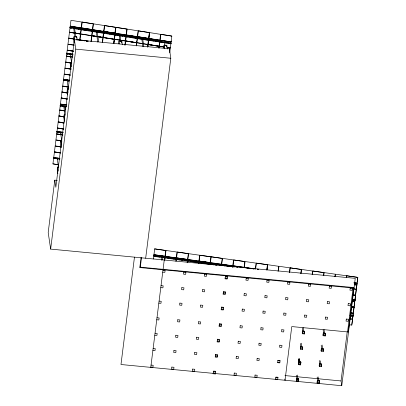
<?xml version="1.0" encoding="UTF-8"?>
<svg xmlns="http://www.w3.org/2000/svg" width="406" height="406" viewBox="0 0 406 406"><rect width="100%" height="100%" fill="white"/><g stroke="black" fill="none" stroke-linecap="round" stroke-linejoin="round"><path stroke-width="0.61" d="M142.856 39.499L170.911 43.691M70.035 27.07L170.992 43.259L70.035 27.07L69.954 27.745L70.548 28.075L141.608 39.301M53.668 158.066L52.922 163.872L58.418 164.75M58.185 122.12L63.681 122.993L58.17 122.135L57.439 127.926L63.564 128.864M63.691 122.79L58.195 121.912L58.941 116.086L63.828 116.867M58.946 115.954L63.849 116.695L58.946 115.954L59.687 110.127L64.574 110.904M60.443 104.134L59.702 109.94L64.605 110.681M61.951 92.142L67.426 93.055L61.951 92.142L61.204 97.968L67.31 98.937M62.697 86.179L68.178 87.092L62.697 86.179L61.951 92.005L67.452 92.883M64.955 68.213L71.06 69.182L64.955 68.193L64.214 74.019L70.334 74.958M65.701 62.25L71.197 63.128L65.706 62.235L64.96 68.061L71.086 68.995M66.462 56.221L70.735 56.921L66.462 56.221L65.716 62.047L71.212 62.92M67.208 50.258L73.313 51.252L67.208 50.258L66.467 56.084L72.572 57.058L66.482 56.048M68.726 38.098L74.237 38.94L68.726 38.098L69.467 32.272L80.464 34.023L79.718 39.849L76.663 39.362M70.213 26.329L81.21 28.065L80.464 33.891L69.472 32.14L70.213 26.339L81.21 28.065M82.205 22.071L93.197 23.822L92.456 29.633L81.459 27.882L82.2 22.081L93.182 23.842M90.964 41.569L91.695 35.779L80.682 34.063L79.957 39.854L88.523 41.179M92.441 29.836L81.433 28.105L80.708 33.891L91.7 35.647L92.426 29.856M91.203 41.569L91.934 35.784L102.926 37.535L102.302 42.518M102.926 37.535L91.934 35.784M102.931 37.398L103.672 31.572L92.68 29.821L91.939 35.647L102.931 37.398L103.048 36.56M103.703 31.348L104.428 25.563L93.421 23.847L92.695 29.633L103.703 31.348L103.804 30.546M102.566 42.204L103.165 37.54L114.157 39.291L113.609 43.655M103.911 31.592L114.903 33.348L114.162 39.154L103.17 37.403L103.911 31.602L114.888 33.363M104.667 25.583L115.664 27.314L114.918 33.14L103.926 31.389L104.652 25.598L115.664 27.314M114.396 39.311L113.873 43.381L114.396 39.316L125.388 41.062L124.865 45.132M114.401 39.159L115.147 33.333L114.401 39.159L125.393 40.91L125.906 36.855M126.139 35.083L115.126 33.368M126.89 29.09L126.149 34.896L115.157 33.145L115.903 27.319L126.89 29.09L115.883 27.354L115.157 33.145M125.104 45.137L125.627 41.047L136.619 42.818L136.228 45.934M126.378 35.104L137.37 36.855L136.629 42.666L125.632 40.91L126.362 35.124L137.37 36.839M136.619 42.818L125.627 41.047M138.365 30.846L149.357 32.597L148.616 38.408L137.619 36.652L138.35 30.866L149.357 32.581M147.535 47.071L147.84 44.589M148.094 44.558L147.784 46.908L148.094 44.558L159.086 46.309L158.847 48.207M159.091 46.172L148.114 44.386L148.84 38.595L159.837 40.346L159.091 46.172L148.099 44.421L148.84 38.595M149.596 32.602L160.588 34.353L159.862 40.123L148.855 38.408L149.581 32.622L148.855 38.408M171.078 41.914L171.824 36.088L160.827 34.337L160.086 40.164L171.078 41.914L171.195 41.072M170.439 47.086L170.322 47.928L171.068 42.102L160.076 40.351L159.33 46.177L164.232 46.918M153.93 254.922L153.412 258.992M154.691 248.893L153.95 254.719L165.019 256.262L165.744 250.472L154.691 248.893L165.744 250.492M187.602 259.459L188.338 253.633L177.285 252.055L176.544 257.881L187.602 259.459L176.554 257.84M187.191 262.783L187.587 259.647L176.529 258.064L176.153 260.997M188.577 253.654L187.841 259.459L198.899 261.043L199.635 255.217L188.567 253.674M198.818 263.58L199.123 261.225L210.171 262.86M210.181 262.809L199.113 261.266M221.503 264.169L210.435 262.621L211.176 256.795L222.229 258.394L221.493 264.204M222.229 258.394L211.176 256.795M221.564 265.59L221.717 264.387L232.77 265.991L232.618 267.168M232.775 265.971L221.706 264.428M233.765 259.977L244.823 261.555L244.087 267.366L233.029 265.783L233.765 259.982L244.828 261.54M244.072 267.554L233.003 266.006L232.861 267.168M255.638 268.909L256.364 263.118L267.422 264.702L266.757 269.949M267.422 264.702L256.353 263.159M267.65 264.737L266.996 269.949L267.661 264.702L278.714 266.3L278.09 271.269M289.468 272.233L290.006 267.899M300.79 273.532L301.308 269.472L290.254 267.864L289.671 272.502M301.308 269.462L290.254 267.864M323.511 275.74L323.907 272.604L312.848 271.025L312.402 274.537M335.442 274.202L335.143 276.537M346.262 277.668L346.501 275.765L335.432 274.223M346.739 275.765L346.516 277.542L346.739 275.765L357.798 277.364L357.173 282.332M351.906 324.267L352.53 319.283L350.063 318.969M351.596 306.769L354.052 307.124L354.788 301.298L352.332 300.942M352.352 300.77L354.808 301.125L355.539 295.335L353.083 294.984M355.554 295.147L356.295 289.321L353.824 289.006M356.306 289.189L357.041 283.363L353.961 282.962M357.798 277.364L357.057 283.175L353.986 282.733M59.9 158.35L53.668 157.366L53.582 158.035L54.181 158.365L59.789 159.254M62.438 133.097L57.454 132.31L56.855 131.975L56.941 131.305L63.174 132.29M66.447 106.23L60.215 105.245L60.129 105.92L60.727 106.25L65.716 107.037M68.99 80.982L64.001 80.19L63.402 79.86L63.488 79.19L69.72 80.175M72.887 55.018L67.274 54.135L66.68 53.8L66.762 53.13L72.994 54.115M53.699 157.822L54.424 152.032L60.53 153.026M60.535 152.869L54.429 151.9L55.155 146.109L61.276 147.063M61.306 146.82L55.186 145.886L55.926 140.06L61.423 140.953M61.448 140.765L55.932 139.923L56.678 134.097L62.783 135.091M56.688 133.914L62.813 134.848L56.688 133.914L57.434 128.088L63.539 129.057M66.574 104.915L60.448 103.977L61.174 98.191L67.3 99.145M68.223 86.833L62.707 85.991L63.453 80.17L68.949 81.063M66.528 80.479L63.458 80.033L64.199 74.207L70.304 75.196M74.095 45.046L67.969 44.112L68.715 38.286L74.207 39.179M70.228 26.126L70.974 20.3L81.961 22.071L81.22 27.877L70.243 26.091M54.181 158.365L54.262 157.695L53.668 157.366M57.454 132.31L57.535 131.635L56.941 131.305M60.727 106.25L60.814 105.58L60.215 105.245M64.001 80.19L64.087 79.52L63.488 79.19M67.274 54.135L67.36 53.465L66.762 53.13M70.548 28.075L70.634 27.405M57.287 180.396L54.774 180.152L48.197 232.491L50.648 249.101L355.245 278.333L341.756 385.7L120.978 364.512L134.467 257.145M58.723 167.11L57.586 166.998L57.251 169.683L57.84 173.666M61.996 141.049L60.859 140.938L60.524 143.622L61.113 147.611M65.27 114.989L64.133 114.883L63.798 117.567L64.387 121.551M68.543 88.934L67.411 88.823L67.071 91.507L67.574 94.923M71.816 62.874L70.685 62.768L70.345 65.447L70.852 68.868M77.216 39.829L76.795 36.982L73.958 36.707L73.618 39.392L74.125 42.808M76.521 37.611L76.648 36.601L74.521 36.398L74.623 37.108M76.658 38.052L76.795 36.982M50.648 249.101L75.775 49.136L73.958 36.707M79.698 40.087L76.638 39.59M118.648 43.711L118.988 41.026L121.825 41.3L122.328 44.716M120.582 40.965L120.618 41.158M121.622 42.909L121.825 41.3M137.401 36.616L126.388 34.901L127.134 29.075L138.126 30.841L137.38 36.652L137.502 35.809M136.629 42.666L136.746 41.823M136.482 45.731L136.863 42.803L147.85 44.574M136.868 42.666L137.609 36.839L148.601 38.611L147.86 44.416L136.883 42.63M159.091 48.086L159.325 46.309L164.207 47.106M163.679 48.035L164.019 45.35L166.856 45.624L167.358 49.04M166.653 47.233L166.856 45.624M353.814 287.326L348.348 331.337L347.637 331.271L353.073 288.021L139.811 267.554L141.039 257.774M141.511 257.82L140.258 267.442M169.241 50.019L169.398 48.766L74.374 39.646L55.825 187.273L54.774 180.152M169.718 52.729L170.317 48.065L167.247 47.614M170.906 43.929L170.992 43.021M145.673 258.221L170.799 58.256L169.398 48.766M234.658 266.915L153.762 255.425L153.676 256.1L154.316 256.425L213.896 264.885M154.316 256.425L154.402 255.755L153.762 255.425M150.763 367.369L164.252 260.002M163.09 269.934L163.151 269.107M164.521 260.236L164.988 256.485L153.925 254.943M164.709 260.576L165.227 256.511M175.894 261.2L176.285 258.069L165.222 256.521L176.275 258.104M187.45 262.58L187.826 259.647L198.879 261.246L198.564 263.748M199.138 261.043L199.879 255.217L210.932 256.795L210.196 262.621L199.138 261.043L210.196 262.621M210.415 262.86L221.473 264.407L221.321 265.585M232.8 265.747L221.732 264.204L222.473 258.378L233.526 259.977L232.79 265.783M215.246 373.962L215.581 371.277L213.454 371.074L213.114 373.753L215.246 373.962L215.139 373.246M255.394 268.909L244.326 267.366L245.067 261.54L256.12 263.139L255.384 268.945M278.364 270.949L278.958 266.28L290.011 267.879M275.572 379.346L275.857 377.062L277.983 377.265L277.699 379.554M301.034 273.532L301.551 269.442L312.605 271.041L312.163 274.537M296.553 378.346L296.37 381.346L296.553 378.346L298.684 378.549L298.501 381.549L298.684 378.549M298.649 361.695L298.466 364.695L300.592 364.898L300.876 362.609L300.775 361.898L298.649 361.695L298.714 362.68L300.846 362.883L300.739 362.172M300.303 348.505L300.557 346.496L302.683 346.699L302.536 349.424L300.41 349.221L300.303 348.505L302.429 348.708L302.536 349.424M302.247 333.032L302.5 331.017L304.627 331.22L304.48 333.945L302.353 333.742L302.247 333.032L304.373 333.235L304.48 333.945M298.466 364.695L298.75 362.406L300.876 362.609M300.41 349.221L300.557 346.496M302.353 333.742L302.5 331.017M301.582 346.592L301.577 346.82M300.775 361.898L300.592 364.898M302.429 348.708L302.622 347.201M304.373 333.235L304.627 331.22M323.77 275.537L324.145 272.604L335.204 274.187L334.889 276.704M317.101 382.356L317.355 380.341L319.481 380.544L319.334 383.269L317.208 383.066L317.101 382.356L319.228 382.559L319.334 383.269M319.192 365.704L319.446 363.69L321.577 363.898L321.425 366.623L319.299 366.415L319.192 365.704L321.324 365.907L321.425 366.623M321.105 350.505L321.359 348.49L323.486 348.693L323.338 351.418L321.212 351.215L321.105 350.505L323.232 350.708L323.338 351.418M323.049 335.026L323.303 333.016L325.429 333.219L325.282 335.945L323.156 335.742L323.049 335.026L325.176 335.229L325.282 335.945M317.208 383.066L317.355 380.341M319.299 366.415L319.446 363.69M321.212 351.215L321.359 348.49M323.156 335.742L323.303 333.016M322.384 348.592L322.354 348.957L322.425 348.688M324.262 333.219L324.343 333.483L324.287 333.204M319.228 382.559L319.481 380.544M321.324 365.907L321.577 363.898M323.232 350.708L323.486 348.693M325.176 335.229L325.429 333.219M341.756 385.7L341.055 380.955L347.252 331.641M351.794 325.11L352.53 319.283M352.545 319.096L353.286 313.27L352.657 318.253M353.408 312.295L354.032 307.306L353.306 313.097L350.84 312.782M354.788 301.298L354.062 307.083L351.606 306.733M352.423 300.379L354.935 300.734L355.534 295.36M355.666 294.304L356.295 289.321M356.417 288.346L357.041 283.363M71.263 54.399L70.928 53.856L70.345 54.181L71.598 62.92M64.727 106.453L64.255 105.956L63.778 106.413L64.96 114.426M97.232 32.257L96.892 31.709L96.308 32.038L97.744 41.98M142.729 39.194L142.389 38.651L141.811 38.976L142.897 46.573M298.227 379.696L298.364 379.377M323.039 349.48L323.059 349.642M153.95 254.719L165.019 256.262M177.285 252.055L188.328 253.674M210.922 256.836L199.869 255.252M233.029 265.783L244.097 267.331M312.848 271.025L323.907 272.604M74.491 28.45L74.313 27.836L73.664 28.014L74.871 36.86M67.944 80.566L67.766 79.957L67.117 80.129L68.325 88.975M119.963 35.774L119.79 35.165L119.141 35.342L119.811 40.57M165.394 42.823C164.618 40.336 163.796 45.264 164.943 45.548M162.227 257.308C161.355 254.75 160.715 260.028 161.801 260.236M69.472 32.14L80.464 33.891M65.716 62.047L71.228 62.884M81.459 27.882L92.456 29.633M80.464 34.023L69.451 32.313M61.951 92.005L67.467 92.842M61.204 97.968L67.33 98.902M91.939 35.647L102.946 37.362M59.687 110.127L64.574 110.924M58.941 116.086L63.823 116.882M58.195 121.912L64.321 122.851M103.657 31.612L92.664 29.856M103.926 31.389L114.934 33.104M54.429 151.9L60.555 152.834M52.922 163.872L58.439 164.709M125.632 40.91L136.644 42.625M137.619 36.652L148.632 38.367M160.827 34.337L171.824 36.088M159.817 40.382L148.824 38.631M160.086 40.164L171.093 41.879M159.071 46.345L148.078 44.594M79.718 39.849L76.683 39.326M302.267 347.49L302.267 347.668M139.867 267.107L353.849 287.565M325.115 334.047L324.988 334.153M61.103 132.899C62.204 132.412 60.408 131.432 60.519 132.589L61.687 140.486M57.83 158.954C58.931 158.472 57.134 157.492 57.246 158.65L58.505 167.15M119.547 40.722L121.678 40.925L121.78 41.635L120.719 41.534M75.775 49.136L170.799 58.256M162.979 270.152L165.105 270.355L164.851 272.37L162.725 272.167M225.3 276.816L227.426 277.019M225.127 278.156L227.258 278.359M161.035 285.631L163.161 285.834L162.907 287.849L160.781 287.641M223.351 292.29L225.482 292.493M223.183 293.629L225.31 293.837M159.091 301.105L161.218 301.308L160.964 303.323L158.837 303.12M221.407 307.763L223.533 307.971M221.24 309.108L223.366 309.311M347.658 331.656L348.363 331.727M348.5 332.017L291.772 326.571L285.027 380.255L284.85 379.067M156.995 317.756L159.122 317.959L158.873 319.974L156.741 319.766M302.607 331.727L304.733 331.935M323.409 333.727L325.536 333.93M219.316 324.414L221.443 324.617M219.149 325.759L221.275 325.962M155.051 333.23L157.178 333.433L156.929 335.447L154.798 335.244M300.663 347.206L302.79 347.409M321.461 349.201L323.592 349.404M217.372 339.893L219.499 340.096M217.205 341.233L219.331 341.436M153.143 348.434L155.27 348.637L155.016 350.647L152.889 350.444M319.552 364.405L321.679 364.608M277.917 360.685L280.044 360.888M215.464 355.093L217.591 355.296M215.292 356.432L217.418 356.641M277.699 362.426L279.825 362.629M284.956 375.57L296.304 376.661M297.562 376.778L341.055 380.955M151.052 365.08L153.179 365.288L152.925 367.298L150.799 367.095M296.659 379.057L298.786 379.26M317.462 381.051L319.588 381.259M275.821 377.336L277.953 377.539M213.368 371.744L215.495 371.947M213.201 373.084L215.327 373.287M275.603 379.072L277.734 379.28M161.811 257.541L161.355 257.216M346.729 275.806L357.787 277.384M354.616 282.784L357.072 283.139M257.48 269.173L258.708 269.345L257.47 269.208M251.684 268.605L244.31 267.549L251.065 268.533M252.913 268.782L254.141 268.955L252.897 268.818M236.536 267.184L237.789 267.361M354.428 283.926L356.97 284.52L354.463 284.164M154.402 255.755L230.288 266.529M232.166 266.798L233.425 266.975M155.559 256.364L157.442 256.633M158.695 256.81L159.949 256.988M161.202 257.165L163.085 257.434M164.339 257.612L165.592 257.79M167.475 258.059L168.729 258.236M169.982 258.414L171.236 258.592M173.118 258.861L174.372 259.038M175.625 259.216L177.508 259.48M178.762 259.657L180.015 259.84M181.269 260.018L182.522 260.195M184.405 260.459L185.659 260.637M186.912 260.819L188.795 261.083M190.049 261.261L191.302 261.439M193.185 261.708L194.438 261.885M195.692 262.063L196.946 262.24M198.828 262.509L200.082 262.687M201.335 262.865L202.589 263.042M204.472 263.311L205.725 263.489M206.979 263.667L208.232 263.844M355.595 284.773L356.889 285.19L354.377 284.834M215.15 265.062L217.032 265.331M353.844 288.833L356.316 289.148M353.098 294.797L355.565 295.111M353.068 295.02L355.534 295.35M352.484 299.4L354.991 299.755L355.017 300.064L352.51 299.709M352.474 299.471L354.981 299.826M352.52 299.638L355.027 299.993M353.651 300.247L354.905 300.425L354.935 300.734M353.017 300.232L354.9 300.496M352.433 300.313L354.94 300.668M352.342 300.81L354.798 301.161M352.322 300.983L354.788 301.313M350.54 314.873L353.047 315.234L353.063 315.609L350.556 315.254M350.52 315.015L352.403 315.284M350.576 315.117L353.083 315.472M351.083 315.635L352.961 315.904L352.981 316.284L350.474 315.924M350.439 315.685L352.946 316.041M349.86 315.695L352.997 316.142M349.475 318.654L352.56 319.06M349.333 324.754L351.804 325.069M69.954 27.745L71.821 28.039M75.562 28.628L76.805 28.826M78.053 29.024L79.302 29.222M80.545 29.415L81.794 29.613M83.037 29.811L86.777 30.399M91.142 31.089L92.385 31.287M93.634 31.485L94.882 31.683M98.617 32.272L99.866 32.47M101.114 32.668L102.358 32.861M103.606 33.059L104.849 33.256M106.098 33.454L107.966 33.749M109.214 33.947L110.457 34.145M111.706 34.337L112.954 34.535M114.198 34.733L115.446 34.931M116.689 35.129L117.938 35.322M121.678 35.916L122.922 36.114M124.17 36.307L125.418 36.504M126.662 36.702L127.91 36.9M129.778 37.195L131.026 37.393M132.27 37.591L133.518 37.783M134.762 37.981L136.01 38.179M137.258 38.377L138.502 38.575M139.75 38.768L140.994 38.966M144.734 39.56L149.098 40.245M152.839 40.839L154.082 41.036M155.331 41.229L156.574 41.427M157.822 41.625L159.071 41.823M160.314 42.021L161.563 42.214M162.806 42.412L164.054 42.61M165.298 42.808L166.546 43.006M167.795 43.198L169.662 43.498M67.36 53.465L72.968 54.348M66.68 53.8L67.924 53.998M69.172 54.196L70.416 54.394M64.087 79.52L69.695 80.408M63.402 79.86L66.518 80.352M67.766 80.55L69.015 80.743M60.814 105.58L66.422 106.463M62.001 106.215L63.245 106.413M64.493 106.605L65.736 106.803M57.535 131.635L63.148 132.523M56.855 131.975L59.347 132.371M54.262 157.695L59.875 158.584M54.206 158.132L55.449 158.33M167.267 47.441L170.337 47.893M103.149 37.575L114.142 39.326M84.829 40.818L79.926 40.077L84.829 40.839M74.07 45.239L67.949 44.284L67.218 50.07L73.344 51.009M67.731 80.713L68.969 80.87M60.428 104.149L66.548 105.103M57.413 128.123L63.539 129.078M54.277 158.142L55.5 158.355M54.262 158.178L55.485 158.376M203.579 263.438L203.365 262.692L204.157 262.88M60.743 132.858L60.519 132.589M57.469 158.919L57.246 158.65M182.512 260.388L182.411 259.683L183.162 259.764M225.061 265.757L224.406 265.6L224.188 266.113M324.054 329.687L324.668 333.833M323.135 329.936L323.572 332.9M322.085 345.009L322.633 348.718M321.192 345.41L321.714 348.967M320.268 360.822L320.72 363.898M319.258 360.457L319.801 364.146M318.086 376.859L318.629 380.549M317.162 377.108L317.71 380.798M303.257 327.728L303.779 331.25M302.338 327.977L302.769 330.91M301.313 343.207L301.836 346.729M300.394 343.451L300.826 346.389M299.405 358.407L299.922 361.929M299.435 359.127L299.887 362.177M298.486 358.655L299.004 362.177M298.517 359.371L298.968 362.426M298.649 378.823L298.75 379.534L296.624 379.331L296.522 378.62M297.314 375.058L297.831 378.58M296.39 375.306L296.913 378.828M166.81 45.959L166.709 45.249L164.577 45.041L164.684 45.756M164.019 45.35L164.521 48.766M142.729 38.961L143.815 46.33M162.273 256.968L162.72 259.987M120.014 35.434L120.821 40.93M118.988 41.026L119.41 43.878M141.43 258.109L140.958 258.064M97.232 32.023L98.663 41.732M76.648 36.601L76.749 37.316M74.537 28.11L75.795 36.611M71.243 62.458L71.349 63.169M70.685 62.768L71.273 66.751M67.969 88.513L68.076 89.229M67.411 88.823L68 92.812M64.716 106.281L65.254 109.93M64.133 114.883L64.721 118.867M60.859 140.938L61.534 145.495M57.586 166.998L58.175 170.987M165.988 250.472L165.247 256.298L176.316 257.84L177.041 252.055L165.988 250.472M171.85 367.08L171.601 369.09L173.727 369.298L173.981 367.283L171.85 367.08M173.946 350.429L173.692 352.444L175.818 352.647L176.072 350.632L173.946 350.429M175.854 335.229L175.6 337.239L177.726 337.442L177.98 335.432L175.854 335.229M177.798 319.75L177.544 321.765L179.67 321.968L179.924 319.953L177.798 319.75M179.888 303.099L179.635 305.114L181.766 305.317L182.015 303.307L179.888 303.099M181.832 287.626L181.583 289.64L183.71 289.843L183.964 287.829L181.832 287.626M183.781 272.152L183.527 274.162L185.654 274.37L185.907 272.355L183.781 272.152M192.652 369.074L192.398 371.089L194.525 371.292L194.778 369.277L192.652 369.074M194.743 352.423L194.494 354.438L196.621 354.641L196.874 352.631L194.743 352.423M196.656 337.224L196.402 339.238L198.529 339.441L198.783 337.427L196.656 337.224M198.6 321.75L198.346 323.76L200.473 323.963L200.726 321.953L198.6 321.75M200.691 305.099L200.437 307.109L202.564 307.317L202.817 305.302L200.691 305.099M202.635 289.62L202.381 291.635L204.512 291.838L204.761 289.828L202.635 289.62M204.578 274.146L204.33 276.161L206.456 276.364L206.71 274.349L204.578 274.146M215.545 354.423L215.21 357.107L217.337 357.31L217.672 354.626L215.545 354.423M217.454 339.218L217.119 341.903L219.245 342.106L219.585 339.426L217.454 339.218M219.402 323.744L219.062 326.429L221.189 326.632L221.529 323.947L219.402 323.744M221.493 307.093L221.153 309.778L223.285 309.981L223.62 307.296L221.493 307.093M223.437 291.62L223.102 294.304L225.228 294.507L225.563 291.823L223.437 291.62M225.381 276.141L225.046 278.826L227.172 279.029L227.507 276.349L225.381 276.141M234.257 373.068L234.003 375.083L236.13 375.286L236.383 373.271L234.257 373.068M236.348 356.417L236.094 358.432L238.22 358.635L238.474 356.62L236.348 356.417M238.256 341.218L238.002 343.227L240.134 343.435L240.382 341.421L238.256 341.218M240.2 325.739L239.951 327.754L242.077 327.957L242.331 325.947L240.2 325.739M242.296 309.093L242.042 311.103L244.168 311.306L244.422 309.296L242.296 309.093M244.239 293.614L243.986 295.629L246.112 295.832L246.366 293.817L244.239 293.614M246.183 278.14L245.929 280.15L248.056 280.358L248.31 278.343L246.183 278.14M255.054 375.063L254.806 377.078L256.932 377.281L257.186 375.271L255.054 375.063M257.15 358.412L256.896 360.426L259.023 360.629L259.277 358.62L257.15 358.412M259.058 343.212L258.805 345.227L260.931 345.43L261.185 343.415L259.058 343.212M261.002 327.738L260.748 329.748L262.88 329.956L263.129 327.941L261.002 327.738M263.093 311.087L262.844 313.102L264.971 313.305L265.225 311.29L263.093 311.087M265.042 295.614L264.788 297.623L266.915 297.826L267.168 295.817L265.042 295.614M266.986 280.135L266.732 282.15L268.858 282.353L269.112 280.338L266.986 280.135M277.948 360.411L277.663 362.7L279.79 362.903L280.079 360.614L277.948 360.411M279.861 345.207L279.607 347.221L281.734 347.424L281.987 345.415L279.861 345.207M281.805 329.733L281.551 331.748L283.677 331.951L283.931 329.936L281.805 329.733M283.895 313.082L283.642 315.097L285.773 315.3L286.022 313.285L283.895 313.082M285.839 297.608L285.591 299.623L287.717 299.826L287.971 297.811L285.839 297.608M287.788 282.134L287.534 284.144L289.661 284.347L289.914 282.337L287.788 282.134M304.698 315.081L304.444 317.091L306.571 317.299L306.824 315.284L304.698 315.081M306.642 299.603L306.388 301.617L308.514 301.82L308.768 299.806L306.642 299.603M308.585 284.129L308.332 286.144L310.463 286.347L310.712 284.332L308.585 284.129M325.5 317.076L325.247 319.091L327.373 319.294L327.627 317.279L325.5 317.076M327.444 301.602L327.19 303.612L329.317 303.82L329.57 301.805L327.444 301.602M329.388 286.123L329.134 288.138L331.26 288.341L331.514 286.326L329.388 286.123M346.303 319.07L346.049 321.085L348.175 321.288L348.429 319.278L346.303 319.07M348.246 303.597L347.993 305.611L350.119 305.814L350.373 303.8L348.246 303.597M350.19 288.123L349.936 290.133L352.063 290.341L352.317 288.326L350.19 288.123M300.521 363.913L298.395 363.71L298.496 364.421L300.628 364.624L300.521 363.913M298.43 380.564L296.299 380.356L296.405 381.072L298.532 381.275L298.43 380.564M354.032 307.327L351.576 306.956L354.022 307.347M353.281 313.285L350.83 312.919L353.276 313.305M87.275 41.209L86.052 41.016L87.27 41.224"/></g></svg>
